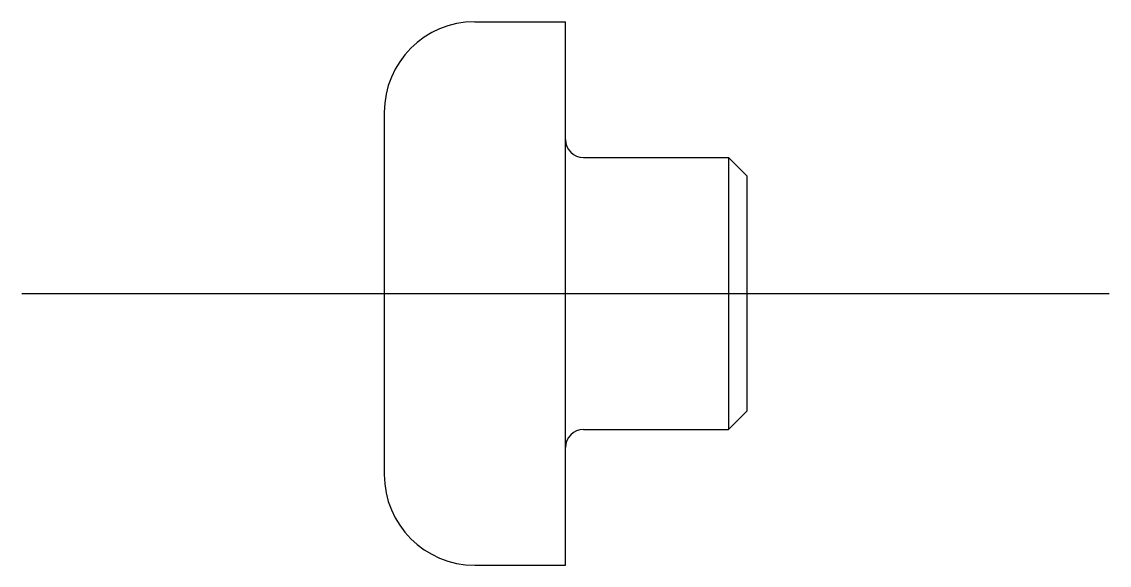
# Model space of a CAD drawing. Extents: x 9.8 to 32.4, y 10 to 57.7.
# Drawn here: x 26.38 to 32.38, y 54.08 to 57.08 of the extents above; entities outside this region: 6.
import ezdxf

# ---------------------------------------------------------------- set-up
doc = ezdxf.new("R2010")
doc.units = 0
doc.header["$LTSCALE"] = 0.25
doc.linetypes.add('CENTER', pattern=[50.8, 31.75, -6.35, 6.35, -6.35])
doc.linetypes.add('DASHED', pattern=[19.05, 12.7, -6.35])
doc.layers.get('0').update_dxf_attribs({"linetype": 'CONTINUOUS'})
doc.layers.add('CENTER', color=1, linetype='CENTER')
doc.styles.get("Standard").update_dxf_attribs({"font": 'txt.shx'})

msp = doc.modelspace()

# ---------------------------------------------------------------- linework, layer by layer
for p, q in [((28.8782, 57.0829), (29.3782, 57.0829)), ((29.3782, 54.0829), (29.3782, 57.0829)), ((28.3782, 56.5829), (28.3782, 54.5829)), ((29.4782, 56.3329), (30.2782, 56.3329)), ((30.2782, 56.3329), (30.3782, 56.2329)), ((30.2782, 56.3329), (30.2782, 54.8329)), ((30.3782, 56.2329), (30.3782, 54.9329)), ((30.3782, 54.9329), (30.2782, 54.8329)), ((29.4782, 54.8329), (30.2782, 54.8329)), ((28.8782, 54.0829), (29.3782, 54.0829))]:
    msp.add_line(p, q)
msp.add_circle((11.8742, 55.5829), 1.5)
at = {"color": 3, "linetype": 'DASHED'}
msp.add_circle((11.8742, 55.5829), 0.75, dxfattribs=at)
for centre, radius, start, end in [((28.8782, 56.5829), 0.5, 90, 180), ((29.4782, 56.4329), 0.1, 180, 270), ((29.4782, 54.7329), 0.1, 90, 180), ((28.8782, 54.5829), 0.5, 180, 270)]:
    msp.add_arc(centre, radius, start, end)
at = {"layer": 'CENTER', "color": 1, "linetype": 'CENTER'}
for p, q in [((11.8742, 57.6829), (11.8742, 53.4829)), ((9.7742, 55.5829), (13.9742, 55.5829)), ((26.3782, 55.5829), (32.3782, 55.5829))]:
    msp.add_line(p, q, dxfattribs=at)

# ---------------------------------------------------------------- texts
for p in [(10, 20), (10, 10)]:
    msp.add_text('PDAPK3', height=4).set_placement(p)

doc.saveas('drawing.dxf')
